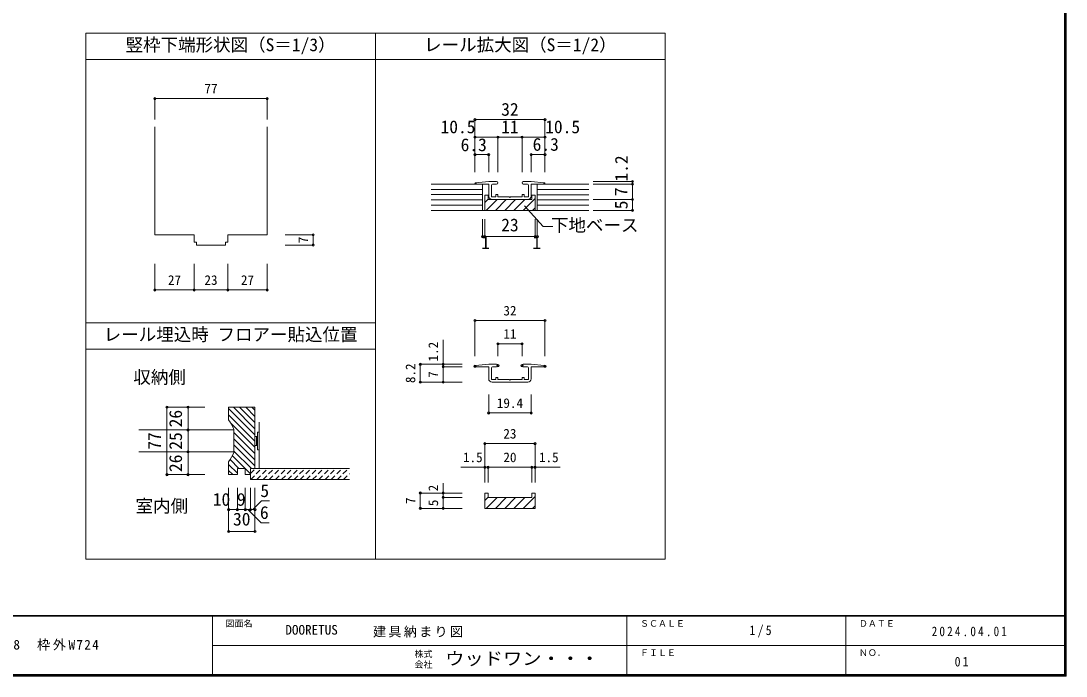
# Model space of a CAD drawing. Units: millimetres on the paper, enlarged 5 times, with parts at other scales. Extents: x -973 to 977, y -701 to 696.
# Drawn here: x -217 to 977, y -701 to 47 of the extents above; entities that cross this region are included whole.
import ezdxf
from ezdxf.enums import TextEntityAlignment as Align

# ---------------------------------------------------------------- set-up
doc = ezdxf.new("R2010")
doc.units = ezdxf.units.MM
doc.header["$LTSCALE"] = 5
doc.header["$PDMODE"] = 32
doc.header["$PDSIZE"] = 2.5
doc.linetypes.add('DASHED1', pattern=[1.8, 1.2, -0.6])
for name, color, linetype, lineweight in [('0-0_補助線', 7, 'Continuous', 9), ('1-E', 7, 'Continuous', 9), ('F-1_枠', 6, 'Continuous', 9)]:
    doc.layers.add(name, color=color, linetype=linetype, lineweight=lineweight)
doc.layers.add('F-0_補助線', color=7, linetype='Continuous')
doc.layers.add('F-A_文字', color=7, linetype='Continuous')
doc.styles.add('ＭＳ ゴシック', font='')
doc.styles.get('ＭＳ ゴシック').set_extended_font_data('MS Gothic')

# ---------------------------------------------------------------- blocks, each defined once
blk = doc.blocks.new('01')
at = {"layer": '0-0_補助線'}
for p, q in [((-24.25, 10.045), (-39.25, 8.545)), ((-24.25, 7.045), (-39.25, 7.045)), ((-15.25, 10.045), (-24.25, 10.045)), ((-24.25, -6.705), (-24.25, 7.045)), ((-21.25, 5.795), (-21.25, -7.455)), ((-20, 7.045), (-15.25, 7.045)), ((15.25, 10.045), (24.25, 10.045)), ((20, 7.045), (15.25, 7.045)), ((21.25, 5.795), (21.25, -7.455)), ((39.25, 8.545), (24.25, 10.045)), ((39.25, 7.045), (24.25, 7.045)), ((24.25, -6.705), (24.25, 7.045)), ((-21.25, -7.455), (-16.25, -7.455)), ((-20.5, -10.455), (20.5, -10.455)), ((-16.25, -5.455), (-16.25, -7.455)), ((-14.25, -4.955), (-15.75, -4.955)), ((-13.75, -5.455), (-13.75, -7.455)), ((13.75, -5.455), (13.75, -7.455)), ((15.75, -4.955), (14.25, -4.955)), ((16.25, -5.455), (16.25, -7.455)), ((16.25, -7.455), (21.25, -7.455))]:
    blk.add_line(p, q, dxfattribs=at)
blk.add_lwpolyline([(-13.75, -7.455), (-0.75, -7.455), (0, -8.205), (0.75, -7.455), (13.75, -7.455)], dxfattribs=at)
for centre, radius, start, end in [((-39.25, 7.795), 0.75, 90, 270), ((-20, 5.795), 1.25, 90, 180), ((-15.25, 8.545), 1.5, 0, 90), ((-15.25, 8.545), 1.5, 270, 0), ((15.25, 8.545), 1.5, 90, 180), ((15.25, 8.545), 1.5, 180, 270), ((20, 5.795), 1.25, 0, 90), ((39.25, 7.795), 0.75, 270, 90), ((-20.5, -6.705), 3.75, 180, 270), ((-15.75, -5.455), 0.5, 90, 180), ((-14.25, -5.455), 0.5, 0, 90), ((14.25, -5.455), 0.5, 90, 180), ((15.75, -5.455), 0.5, 0, 90), ((20.5, -6.705), 3.75, 270, 0)]:
    blk.add_arc(centre, radius, start, end, dxfattribs=at)

msp = doc.modelspace()

# ---------------------------------------------------------------- linework, layer by layer
at = {"layer": '1-E', "color": 3}
for p, q in [((-143.022, 33.394), (187.923, 33.394)), ((187.923, 33.394), (518.868, 33.394)), ((187.923, 33.394), (187.923, -567.428)), ((518.868, 33.394), (518.868, -567.428)), ((-143.022, 3.394), (187.923, 3.394)), ((187.923, 3.394), (518.868, 3.394)), ((64.184, -73.589), (64.184, -196.971)), ((316.474, -151.52), (312.724, -151.52)), ((316.474, -151.52), (316.474, -156.52)), ((366.474, -151.52), (370.145, -151.52)), ((366.474, -151.52), (366.474, -156.52)), ((370.145, -151.52), (370.145, -169.02)), ((316.474, -156.52), (366.474, -156.52)), ((-19.149, -205.304), (-19.149, -196.971)), ((19.185, -205.304), (19.185, -196.971)), ((19.185, -196.971), (64.184, -196.971)), ((-19.149, -205.304), (-16.649, -205.304)), ((-16.649, -208.638), (-16.649, -205.304)), ((-16.649, -208.638), (16.684, -208.638)), ((16.684, -208.638), (16.684, -205.304)), ((19.185, -205.304), (16.684, -205.304)), ((-143.022, -297.428), (187.923, -297.428)), ((-143.022, -327.428), (187.923, -327.428)), ((50.164, -393.78), (20.165, -393.78)), ((20.165, -408.28), (20.165, -393.78)), ((50.164, -463.78), (50.164, -393.78)), ((55.164, -410.85), (55.164, -463.78)), ((26.165, -419.105), (26.165, -445.454)), ((20.164, -470.78), (20.164, -456.28)), ((20.165, -468.78), (20.165, -456.279)), ((39.164, -463.78), (39.164, -470.78)), ((45.164, -463.78), (50.164, -463.78)), ((45.164, -463.78), (45.164, -470.78)), ((20.164, -470.78), (30.164, -470.78)), ((39.164, -470.78), (45.164, -470.78)), ((316.474, -491.768), (312.724, -491.768)), ((312.724, -491.768), (312.724, -509.268)), ((316.474, -491.768), (316.474, -496.768)), ((316.474, -496.768), (366.474, -496.768)), ((366.474, -491.768), (366.474, -496.768)), ((366.474, -491.768), (370.145, -491.768)), ((370.145, -491.768), (370.145, -509.268)), ((312.724, -509.268), (370.145, -509.268))]:
    msp.add_line(p, q, dxfattribs=at)
at = {"layer": '1-E', "color": 4}
for p, q in [((-64.149, -41.332), (64.184, -41.332)), ((-64.149, -41.332), (-64.149, -65.256)), ((64.184, -41.332), (64.184, -65.256)), ((301.474, -125.38), (301.474, -65.38)), ((301.474, -65.38), (381.474, -65.38)), ((381.474, -125.38), (381.474, -65.38)), ((301.474, -85.38), (381.474, -85.38)), ((327.724, -85.38), (327.724, -125.38)), ((355.224, -85.38), (355.224, -125.38)), ((365.724, -105.38), (381.474, -105.38)), ((365.724, -105.38), (365.724, -125.38)), ((436.474, -136.02), (481.474, -136.02)), ((436.474, -139.02), (481.474, -139.02)), ((481.474, -169.02), (481.474, -136.02)), ((312.724, -159.904), (316.474, -156.154)), ((314.214, -169.02), (326.714, -156.52)), ((324.82, -169.02), (337.32, -156.52)), ((335.427, -169.02), (347.927, -156.52)), ((346.034, -169.02), (358.534, -156.52)), ((356.64, -169.02), (370.145, -155.515)), ((367.247, -169.02), (370.145, -166.122)), ((436.474, -156.52), (481.474, -156.52)), ((310.224, -178.935), (310.224, -198.935)), ((312.724, -178.935), (312.724, -198.935)), ((370.224, -178.935), (370.224, -198.935)), ((372.724, -178.935), (372.724, -198.935)), ((436.474, -169.02), (481.474, -169.02)), ((116.684, -196.971), (84.729, -196.971)), ((116.684, -196.971), (116.684, -208.638)), ((310.224, -198.935), (372.724, -198.935)), ((116.684, -208.638), (84.729, -208.638)), ((-64.149, -259.889), (-64.149, -229.889)), ((-19.149, -259.889), (-19.149, -229.889)), ((19.185, -259.889), (19.185, -229.889)), ((64.184, -259.889), (64.184, -229.889)), ((-64.149, -259.889), (-19.149, -259.889)), ((-19.149, -259.889), (19.185, -259.889)), ((19.185, -259.889), (64.184, -259.889)), ((301.474, -294.793), (381.474, -294.793)), ((301.474, -294.793), (301.474, -335.681)), ((381.474, -294.793), (381.474, -335.681)), ((265.165, -316.985), (265.165, -347.733)), ((327.724, -321.37), (355.224, -321.37)), ((327.724, -321.37), (327.724, -335.681)), ((355.224, -321.37), (355.224, -335.681)), ((239.092, -365.233), (239.092, -344.733)), ((239.092, -344.733), (265.165, -344.733)), ((265.165, -344.733), (286.972, -344.733)), ((265.165, -347.733), (286.972, -347.733)), ((265.165, -347.733), (265.165, -365.233)), ((239.092, -365.233), (265.165, -365.233)), ((265.165, -365.233), (286.972, -365.233)), ((317.224, -400.383), (317.224, -379.113)), ((365.724, -400.383), (365.724, -379.113)), ((-50.257, -393.78), (-7.095, -393.78)), ((-50.257, -470.78), (-50.257, -393.78)), ((-26.2, -470.78), (-26.2, -393.78)), ((50.164, -418.352), (25.592, -393.78)), ((50.164, -411.281), (32.663, -393.78)), ((50.164, -404.21), (39.734, -393.78)), ((50.164, -397.139), (46.806, -393.78)), ((50.164, -432.494), (20.165, -402.494)), ((50.164, -425.423), (20.343, -395.602)), ((317.224, -400.383), (365.724, -400.383)), ((50.164, -439.566), (22.164, -411.565)), ((-82.301, -419.78), (26.165, -419.78)), ((-26.2, -419.78), (-7.095, -419.78)), ((50.164, -446.637), (26.165, -422.637)), ((50.164, -453.708), (26.165, -429.708)), ((50.164, -460.779), (26.165, -436.779)), ((312.724, -435.328), (370.145, -435.328)), ((312.724, -435.328), (312.724, -462.319)), ((370.145, -435.328), (370.145, -462.319)), ((-82.301, -444.78), (26.165, -444.78)), ((-26.2, -444.78), (-7.095, -444.78)), ((31.953, -463.78), (21.784, -453.611)), ((39.024, -463.78), (24.32, -449.077)), ((46.095, -463.78), (26.165, -443.85)), ((30.164, -469.063), (20.165, -459.063)), ((45.164, -469.921), (39.164, -463.921)), ((285.324, -462.319), (316.474, -462.319)), ((312.724, -462.319), (312.724, -479.738)), ((316.474, -462.319), (316.474, -479.738)), ((316.474, -462.319), (366.474, -462.319)), ((366.474, -462.319), (366.474, -479.738)), ((366.474, -462.319), (398.692, -462.319)), ((370.145, -462.319), (370.145, -479.738)), ((-50.257, -470.78), (-7.095, -470.78)), ((24.811, -470.78), (20.165, -466.134)), ((20.165, -535.78), (20.165, -485.78)), ((30.164, -510.78), (30.164, -485.78)), ((39.164, -510.78), (39.164, -485.78)), ((45.164, -510.78), (45.164, -485.78)), ((50.164, -535.78), (50.164, -485.78)), ((265.165, -480.681), (265.165, -496.768)), ((239.092, -509.268), (239.092, -491.768)), ((239.092, -491.768), (265.165, -491.768)), ((265.165, -491.768), (286.972, -491.768)), ((265.165, -496.768), (286.972, -496.768)), ((265.165, -496.768), (265.165, -509.268)), ((312.724, -500.151), (316.474, -496.401)), ((314.214, -509.268), (326.714, -496.768)), ((324.82, -509.268), (337.32, -496.768)), ((335.427, -509.268), (347.927, -496.768)), ((346.034, -509.268), (358.534, -496.768)), ((356.64, -509.268), (370.145, -495.763)), ((20.165, -510.78), (50.164, -510.78)), ((239.092, -509.268), (265.165, -509.268)), ((265.165, -509.268), (286.972, -509.268)), ((367.247, -509.268), (370.145, -506.37)), ((20.165, -535.78), (50.164, -535.78))]:
    msp.add_line(p, q, dxfattribs=at)
at = {"layer": '1-E', "color": 2}
for p, q in [((310.26, -139.02), (251.474, -139.02)), ((310.224, -139.02), (310.224, -169.02)), ((372.688, -139.02), (431.474, -139.02)), ((372.724, -139.02), (372.724, -169.02)), ((251.474, -169.02), (431.474, -169.02)), ((45.164, -476.28), (45.164, -463.78)), ((45.164, -463.78), (158.045, -463.78)), ((45.164, -476.28), (158.045, -476.28))]:
    msp.add_line(p, q, dxfattribs=at)
at = {"layer": '1-E'}
for p, q in [((317.224, -136.02), (302.224, -137.52)), ((317.224, -139.02), (302.224, -139.02)), ((326.224, -136.02), (317.224, -136.02)), ((317.224, -152.77), (317.224, -139.02)), ((320.224, -140.27), (320.224, -153.52)), ((321.474, -139.02), (326.224, -139.02)), ((356.724, -136.02), (365.724, -136.02)), ((361.474, -139.02), (356.724, -139.02)), ((362.724, -140.27), (362.724, -153.52)), ((380.724, -137.52), (365.724, -136.02)), ((380.724, -139.02), (365.724, -139.02)), ((365.724, -152.77), (365.724, -139.02)), ((310.224, -145.02), (251.474, -145.02)), ((310.224, -151.02), (251.474, -151.02)), ((320.224, -153.52), (325.224, -153.52)), ((325.224, -151.52), (325.224, -153.52)), ((327.224, -151.02), (325.724, -151.02)), ((327.724, -151.52), (327.724, -153.52)), ((355.224, -151.52), (355.224, -153.52)), ((357.224, -151.02), (355.724, -151.02)), ((357.724, -151.52), (357.724, -153.52)), ((357.724, -153.52), (362.724, -153.52)), ((431.474, -145.092), (372.724, -145.092)), ((431.474, -151.092), (372.724, -151.092)), ((310.224, -157.02), (251.474, -157.02)), ((310.224, -163.02), (251.474, -163.02)), ((320.974, -156.52), (361.974, -156.52)), ((358.242, -163.776), (379.354, -187.557)), ((431.474, -157.092), (372.724, -157.092)), ((431.474, -163.092), (372.724, -163.092)), ((379.354, -187.557), (390.446, -187.557)), ((50.164, -427.35), (53.165, -427.35)), ((52.164, -437.35), (52.164, -427.35)), ((53.165, -422.35), (55.164, -422.35)), ((53.165, -442.35), (53.165, -422.35)), ((53.165, -437.35), (50.164, -437.35)), ((55.164, -442.35), (53.165, -442.35))]:
    msp.add_line(p, q, dxfattribs=at)
at = {"layer": '1-E', "color": 4, "linetype": 'DASHED1'}
for p, q in [((45.164, -469.417), (50.802, -463.78)), ((45.373, -476.28), (57.873, -463.78)), ((52.444, -476.28), (64.944, -463.78)), ((59.515, -476.28), (72.015, -463.78)), ((66.586, -476.28), (79.086, -463.78)), ((73.657, -476.28), (86.157, -463.78)), ((80.728, -476.28), (93.228, -463.78)), ((87.799, -476.28), (100.299, -463.78)), ((94.87, -476.28), (107.37, -463.78)), ((101.942, -476.28), (114.442, -463.78)), ((109.013, -476.28), (121.513, -463.78)), ((116.084, -476.28), (128.584, -463.78)), ((123.155, -476.28), (135.655, -463.78)), ((130.226, -476.28), (142.726, -463.78)), ((137.297, -476.28), (149.797, -463.78)), ((144.368, -476.28), (156.868, -463.78)), ((151.439, -476.28), (158.045, -469.674))]:
    msp.add_line(p, q, dxfattribs=at)
at = {"layer": '1-E', "color": 3}
for points in [[(-143.022, 33.394), (-143.022, -567.428), (518.868, -567.428)], [(-64.149, -73.589), (-64.149, -196.971), (-19.149, -196.971)], [(312.724, -151.52), (312.724, -169.02), (370.145, -169.02)], [(39.164, -463.78), (30.164, -463.78), (30.164, -470.78)]]:
    msp.add_lwpolyline(points, dxfattribs=at)
at = {"layer": '1-E', "color": 4}
for points in [[(301.474, -105.38), (317.224, -105.38), (317.224, -125.38)], [(47.664, -510.78), (57.664, -500.78), (66.94, -500.78)], [(42.164, -510.78), (57.164, -525.78), (66.584, -525.78)]]:
    msp.add_lwpolyline(points, dxfattribs=at)
at = {"layer": '1-E'}
msp.add_lwpolyline([(327.724, -153.52), (340.724, -153.52), (341.474, -154.27), (342.224, -153.52), (355.224, -153.52)], dxfattribs=at)
for centre, radius, start, end in [((302.224, -138.27), 0.75, 90, 270), ((321.474, -140.27), 1.25, 90, 180), ((326.224, -137.52), 1.5, 0, 90), ((326.224, -137.52), 1.5, 270, 0), ((356.724, -137.52), 1.5, 90, 180), ((356.724, -137.52), 1.5, 180, 270), ((361.474, -140.27), 1.25, 0, 90), ((380.724, -138.27), 0.75, 270, 90), ((320.974, -152.77), 3.75, 180, 270), ((325.724, -151.52), 0.5, 90, 180), ((327.224, -151.52), 0.5, 0, 90), ((355.724, -151.52), 0.5, 90, 180), ((357.224, -151.52), 0.5, 0, 90), ((361.974, -152.77), 3.75, 270, 0)]:
    msp.add_arc(centre, radius, start, end, dxfattribs=at)
at = {"layer": '1-E', "linetype": 'DASHED1'}
for centre, start, end in [((302.224, -138.27), 270, 90), ((380.724, -138.27), 90, 270)]:
    msp.add_arc(centre, 0.75, start, end, dxfattribs=at)
at = {"layer": '1-E', "color": 3}
for centre, start, end in [((-79.835, -470.78), 25.98897, 32.00529), ((-79.835, -393.78), 327.99471, 334.01103)]:
    msp.add_arc(centre, 117.925, start, end, dxfattribs=at)
at = {"layer": '1-E'}
for p in [(-64.149, -41.332), (64.184, -41.332), (301.474, -65.38), (381.474, -65.38), (301.474, -85.38), (327.724, -85.38), (355.224, -85.38), (381.474, -85.38), (301.474, -105.38), (317.224, -105.38), (365.724, -105.38), (381.474, -105.38), (481.474, -136.02), (481.474, -139.02), (481.474, -156.52), (481.474, -169.02), (116.684, -196.971), (310.224, -198.935), (312.724, -198.935), (370.224, -198.935), (372.724, -198.935), (116.684, -208.638), (-64.149, -259.889), (-19.149, -259.889), (19.185, -259.889), (64.184, -259.889), (301.474, -294.793), (381.474, -294.793), (327.724, -321.37), (355.224, -321.37), (239.092, -344.733), (265.165, -344.733), (301.474, -346.983), (327.724, -346.233), (355.224, -346.233), (381.474, -346.983), (265.165, -347.733), (239.092, -365.233), (265.165, -365.233), (-50.257, -393.78), (-26.2, -393.78), (317.224, -400.383), (365.724, -400.383), (-26.2, -419.78), (312.724, -435.328), (370.145, -435.328), (-26.2, -444.78), (312.724, -462.319), (316.474, -462.319), (366.474, -462.319), (370.145, -462.319), (-50.257, -470.78), (-26.2, -470.78), (239.092, -491.768), (265.165, -491.768), (265.165, -496.768), (20.165, -510.78), (30.164, -510.78), (39.164, -510.78), (45.164, -510.78), (50.164, -510.78), (239.092, -509.268), (265.165, -509.268), (20.165, -535.78), (50.164, -535.78)]:
    msp.add_point(p, dxfattribs=at)
at = {"layer": 'F-1_枠'}
for p, q in [((974.986, 695.833), (974.986, -700.833)), ((975.82, 695.833), (975.82, -700.833)), ((976.653, 695.833), (976.653, -700.833)), ((976.653, -631.667), (-973.347, -631.667)), ((976.653, -632.5), (-973.347, -632.5)), ((1.653, -632.5), (1.653, -699.167)), ((474.986, -632.5), (474.986, -699.167)), ((724.986, -632.5), (724.986, -699.167)), ((1.653, -665.833), (974.986, -665.834)), ((976.653, -699.167), (-973.347, -699.167)), ((976.653, -700), (-973.347, -700)), ((976.653, -700.833), (-973.347, -700.833))]:
    msp.add_line(p, q, dxfattribs=at)

# ---------------------------------------------------------------- block references
at = {"layer": '1-E'}
msp.add_blockref('01', (341.474, -354.778), dxfattribs=at)

# ---------------------------------------------------------------- texts
at = {"layer": '1-E', "style": 'ＭＳ ゴシック'}
for s, height, p in [('竪枠下端形状図（S＝1/3）', 14.66, (-97.549, 8.394)), ('レール拡大図（S＝1/2）', 14.66, (243.396, 8.394)), ('77', 11, (-7.482, -38.832)), ('32', 14.66, (331.474, -65.337)), ('10.5', 14.66, (262.194, -85.337)), ('11', 14.66, (331.474, -85.337)), ('10.5', 14.66, (381.683, -85.337)), ('6.3', 14.66, (285.115, -105.788)), ('6.3', 14.66, (367.374, -105.337)), ('23', 14.66, (331.474, -197.37)), ('下地ベース', 14.66, (388.289, -197.613)), ('1', 14.66, (308.64, -217.34)), ('1', 14.66, (367.051, -217.34)), ('27', 11, (-49.149, -257.389)), ('23', 11, (-7.482, -257.389)), ('27', 11, (34.184, -257.389)), ('32', 11, (333.974, -292.293)), ('レール埋込時 フロアー貼込位置', 14.66, (-122.549, -322.428)), ('11', 11, (333.974, -318.87)), ('収納側', 14.66, (-88.701, -371.193)), ('19.4', 11, (326.474, -397.883)), ('23', 11, (333.935, -432.828)), ('1.5', 11, (287.827, -459.819)), ('20', 11, (333.974, -459.819)), ('1.5', 11, (374.619, -459.819)), ('5', 14.66, (56.414, -500.78)), ('室内側', 14.66, (-86.165, -518.28)), ('10', 14.66, (2.04, -510.78)), ('9', 14.66, (29.664, -510.78)), ('6', 14.66, (55.914, -525.78)), ('30', 14.66, (25.165, -533.28))]:
    msp.add_text(s, height=height, dxfattribs=at).set_placement(p, align=Align.BOTTOM_LEFT)
for s, height, p in [('1.2', 14.66, (480.46, -136.101)), ('7', 14.66, (480.039, -152.77)), ('5', 14.66, (480.249, -167.77)), ('7', 11, (114.184, -206.554)), ('1.2', 11, (262.665, -341.563)), ('8.2', 11, (236.592, -366.233)), ('7', 11, (262.665, -360.233)), ('26', 14.66, (-28.7, -416.78)), ('77', 14.66, (-52.757, -442.35)), ('25', 14.66, (-28.7, -442.28)), ('26', 14.66, (-28.7, -467.78)), ('2', 11, (262.665, -489.838)), ('7', 11, (236.592, -504.268)), ('5', 11, (262.665, -506.768))]:
    msp.add_text(s, height=height, rotation=90, dxfattribs=at).set_placement(p, align=Align.BOTTOM_LEFT)
at = {"layer": 'F-0_補助線', "style": 'ＭＳ ゴシック'}
msp.add_text('DOORETUS', height=11, dxfattribs=at).set_placement((84.986, -656.798), align=Align.BOTTOM_LEFT)
at = {"layer": 'F-0_補助線', "insert": (185.035, -656.798), "char_height": 11, "attachment_point": 7, "style": 'ＭＳ ゴシック'}
msp.add_mtext('\\T1.17;建具納まり図', dxfattribs=at)
at = {"layer": 'F-A_文字', "style": 'ＭＳ ゴシック'}
for s, p in [('図面名', (16.653, -646.667)), ('ＳＣＡＬＥ', (489.986, -646.667)), ('ＤＡＴＥ', (739.986, -646.667)), ('株式', (232.486, -681.5)), ('ＦＩＬＥ', (489.986, -680)), ('ＮＯ．', (739.986, -680.001)), ('会社', (232.486, -693.5))]:
    msp.add_text(s, height=7.331, dxfattribs=at).set_placement(p, align=Align.BOTTOM_LEFT)
at = {"layer": 'F-A_文字', "style": 'ＭＳ ゴシック', "width": 1.1}
msp.add_text('ウッドワン・・・', height=14.66, dxfattribs=at).set_placement((267.486, -692.5), align=Align.BOTTOM_LEFT)
at = {"layer": 'F-A_文字', "char_height": 11, "attachment_point": 7, "style": 'ＭＳ ゴシック'}
for s, insert in [('\\T1.38;\\W0.9;1/5', (614.986, -656.667)), ('\\T1.39;\\W0.85;2024.04.01', (823.111, -655.417)), ('\\T1.2;ドレタス\u3000クローゼットドア\\~\\~調整枠\u3000３方枠＋埋め込みレール\u3000枠外H2,348\u3000枠外W724', (-846.68, -673.333)), ('\\T1.36;\\W0.9;01', (849.361, -690.001))]:
    msp.add_mtext(s, dxfattribs=dict(at, insert=insert))

doc.saveas('drawing.dxf')
